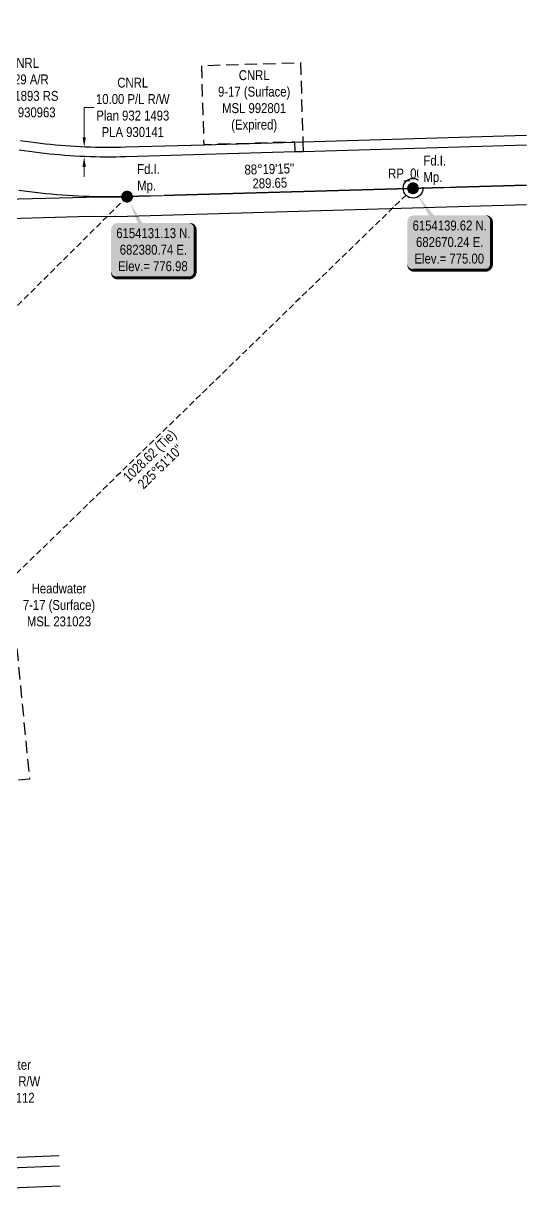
# Model space of a CAD drawing. Extents: x 679917 to 683865, y 6152986 to 6156234.
# Drawn here: x 682276 to 682785, y 6153121 to 6154306 of the extents above; entities that cross this region are included whole.
import ezdxf
from ezdxf.enums import TextEntityAlignment as Align

# ---------------------------------------------------------------- set-up
doc = ezdxf.new("R2010")
doc.units = 0
doc.header["$LTSCALE"] = 5
doc.header["$PDSIZE"] = 0.5
for name, pattern in [('foc-ACCESSROAD', [3.75, 2.5, -1.25]), ('foc-TIELINE', [1.875, 1.25, -0.625]), ('foc-UNSURVEYED', [12.5, 10, -2.5])]:
    doc.linetypes.add(name, pattern=pattern)
doc.layers.get('Defpoints').update_dxf_attribs({"color": 9})
for name, color, linetype in [('35', 37, 'Continuous'), ('C-AR', 13, 'foc-ACCESSROAD'), ('C-RW', 13, 'Continuous'), ('C-WS', 13, 'foc-ACCESSROAD'), ('DETAIL-T', 7, 'Continuous'), ('F-RW', 190, 'Continuous'), ('F-WS', 190, 'foc-ACCESSROAD'), ('L-BD', 7, 'Continuous'), ('L-MON', 1, 'Continuous'), ('L-TIE', 7, 'foc-TIELINE'), ('L-USEC', 7, 'foc-UNSURVEYED')]:
    doc.layers.add(name, color=color, linetype=linetype)
for name, color, linetype, lineweight in [('C-AR-T', 13, 'Continuous', 9), ('C-RW-T', 13, 'Continuous', 9), ('C-WS-T', 13, 'Continuous', 9), ('F-RW-T', 190, 'Continuous', 9)]:
    doc.layers.add(name, color=color, linetype=linetype, lineweight=lineweight)
doc.styles.add('80', font='ARIALN.TTF', dxfattribs={"height": 10})
doc.styles.add('80CG', font='ARIALN.TTF', dxfattribs={"height": 10})
doc.styles.add('80L', font='ARIALN.TTF', dxfattribs={"height": 10})
doc.dimstyles.new('Compass 5 000', dxfattribs={"dimscale": 5, "dimtxt": 9, "dimasz": 2, "dimexe": 0.2, "dimexo": 0.0625, "dimgap": 0.5, "dimtad": 0, "dimtih": 1, "dimtoh": 1, "dimzin": 0, "dimdsep": 46, "dimtxsty": '80CG', "dimcen": 0.1, "dimse1": 1, "dimse2": 1, "dimclrd": 256, "dimclrt": 256, "dimaunit": 1, "dimadec": 4, "dimazin": 0, "dimtfac": 0.06, "dimtofl": 0, "dimtmove": 0, "dimatfit": 1, "dimfxl": 0.2, "dimtolj": 1, "dimtzin": 0, "dimlwd": -1, "dimarcsym": 0})

# ---------------------------------------------------------------- blocks, each defined once
blk = doc.blocks.new('*D370')
at = {"layer": 'Defpoints', "color": 0, "transparency": 16777216}
for p in [(682170.8, 6153237.5), (682190.7, 6153239.5), (682191.2, 6153234)]:
    blk.add_point(p, dxfattribs=at)
at = {"layer": 'F-RW-T', "transparency": 16777216}
for p, q in [((682201.2, 6153234.9), (682216, 6153236.4)), ((682161.4, 6153231.1), (682151.4, 6153230.1))]:
    blk.add_line(p, q, dxfattribs=at)
for points in [[(682201, 6153236.6), (682201.3, 6153233.3), (682191.2, 6153234)], [(682161.2, 6153232.7), (682161.5, 6153229.4), (682171.3, 6153232)]]:
    blk.add_solid(points, dxfattribs=at)
at = {"layer": 'F-RW-T', "transparency": 16777216, "insert": (682255.6, 6153236.4), "char_height": 10, "attachment_point": 5, "style": '80CG'}
blk.add_mtext('\\A1;Headwater\\P20.00 P/L R/W\\PPLA 240112', dxfattribs=at)
blk = doc.blocks.new('*U376')
h = blk.add_hatch(color=254)
edge = h.paths.add_edge_path()
edge.add_line((-36.5, -28.5), (36.5, -28.5))
edge.add_arc((36.5, -22.5), 6, 270, 360)
edge.add_line((42.5, -22.5), (42.5, 21))
edge.add_arc((36.5, 21), 6, 0, 90)
edge.add_line((36.5, 27), (-36.5, 27))
edge.add_arc((-36.5, 21), 6, 90, 180)
edge.add_line((-42.5, 21), (-42.5, -22.5))
edge.add_arc((-36.5, -22.5), 6, 180, 270)
at = {"color": 1, "flags": 128}
blk.add_lwpolyline([(-23.5, 47.8, 0, 10, 0), (0, 0, 5, 5, 0)], format="xyseb", dxfattribs=at)
blk.add_lwpolyline([(-36.5, -28.5, 3, 3, 0), (36.5, -28.5, 3, 3, 0.414214), (42.5, -22.5, 3, 3, 0), (42.5, 21, 3, 0, 0.414214), (36.5, 27, 0, 0, 0), (-36.5, 27, 0, 0, 0.414214), (-42.5, 21, 0, 0, 0), (-42.5, -22.5, 0, 3, 0.414214)], format="xyseb", close=True, dxfattribs=at)
at = {"color": 1, "style": '80'}
blk.add_attdef('ENTER_TEXT_001', (-36, -5), '', height=10, dxfattribs=at)
blk = doc.blocks.new('fdia')
at = {"color": 255, "const_width": 1}
blk.add_lwpolyline([(-0.5, 0, 1), (0.5, 0, 1)], format="xyb", close=True, dxfattribs=at)
blk = doc.blocks.new('Fdiaa')
blk.add_blockref('fdia', (0, 0))
blk = doc.blocks.new('fdib')
at = {"color": 1, "const_width": 1.6}
blk.add_lwpolyline([(-0.4, 0, 1), (0.4, 0, 1)], format="xyb", close=True, dxfattribs=at)
at = {"color": 1}
blk.add_circle((0, 0), 0.8, dxfattribs=at)
blk = doc.blocks.new('Fdibb')
blk.add_blockref('fdib', (0, 0))
blk = doc.blocks.new('fdicc')
for name in ['Fdibb', 'Fdiaa']:
    blk.add_blockref(name, (0, 0))
blk = doc.blocks.new('FDI')
blk.add_blockref('fdicc', (0, 0))
blk = doc.blocks.new('*U422')
h = blk.add_hatch(color=254)
edge = h.paths.add_edge_path()
edge.add_line((-36.5, -28.5), (36.5, -28.5))
edge.add_arc((36.5, -22.5), 6, 270, 360)
edge.add_line((42.5, -22.5), (42.5, 21))
edge.add_arc((36.5, 21), 6, 0, 90)
edge.add_line((36.5, 27), (-36.5, 27))
edge.add_arc((-36.5, 21), 6, 90, 180)
edge.add_line((-42.5, 21), (-42.5, -22.5))
edge.add_arc((-36.5, -22.5), 6, 180, 270)
at = {"color": 1, "flags": 128}
blk.add_lwpolyline([(-32.8, 48.3, 0, 10, 0), (0, 0, 5, 5, 0)], format="xyseb", dxfattribs=at)
blk.add_lwpolyline([(-36.5, -28.5, 3, 3, 0), (36.5, -28.5, 3, 3, 0.414214), (42.5, -22.5, 3, 3, 0), (42.5, 21, 3, 0, 0.414214), (36.5, 27, 0, 0, 0), (-36.5, 27, 0, 0, 0.414214), (-42.5, 21, 0, 0, 0), (-42.5, -22.5, 0, 3, 0.414214)], format="xyseb", close=True, dxfattribs=at)
at = {"color": 1, "style": '80'}
blk.add_attdef('ENTER_TEXT_001', (-36, -5), '', height=10, dxfattribs=at)
blk = doc.blocks.new('*D471')
at = {"layer": 'Defpoints', "color": 0, "transparency": 16777216}
for p in [(682436.7, 6154132.8), (682138.5, 6154104.1), (682437.3, 6154112.7)]:
    blk.add_point(p, dxfattribs=at)
at = {"layer": 'F-RW-T', "transparency": 16777216}
for p, q in [((682137.6, 6154134.1), (682137.3, 6154144.1)), ((682138.8, 6154094.1), (682139.4, 6154071.8)), ((682139.4, 6154071.8), (682149.4, 6154071.8))]:
    blk.add_line(p, q, dxfattribs=at)
for points in [[(682139.3, 6154134.1), (682136, 6154134), (682137.9, 6154124.1)], [(682140.5, 6154094.1), (682137.1, 6154094), (682138.5, 6154104.1)]]:
    blk.add_solid(points, dxfattribs=at)
at = {"layer": 'F-RW-T', "transparency": 16777216, "insert": (682189, 6154071.8), "char_height": 10, "attachment_point": 5, "style": '80CG'}
blk.add_mtext('\\A1;Headwater\\P20.00 P/L R/W\\PPLA 231152', dxfattribs=at)
blk = doc.blocks.new('*D472')
at = {"layer": 'C-AR-T', "transparency": 16777216}
for p, q in [((682221, 6154208.8), (682228.8, 6154241.3)), ((682228.8, 6154241.3), (682238.8, 6154241.3)), ((682204.6, 6154140.4), (682202.2, 6154130.7))]:
    blk.add_line(p, q, dxfattribs=at)
for points in [[(682219.4, 6154209.2), (682222.6, 6154208.4), (682218.6, 6154199)], [(682202.9, 6154140.8), (682206.2, 6154140), (682206.9, 6154150.2)]]:
    blk.add_solid(points, dxfattribs=at)
at = {"layer": 'Defpoints', "color": 0, "transparency": 16777216}
for p in [(682218.6, 6154199), (682227.9, 6154196.8), (682216.1, 6154147.9)]:
    blk.add_point(p, dxfattribs=at)
at = {"layer": 'C-AR-T', "transparency": 16777216, "insert": (682275.9, 6154241.3), "char_height": 10, "attachment_point": 5, "style": '80CG'}
blk.add_mtext('\\A1;CNRL\\P50.29 A/R\\PPlan 1893 RS\\PLOC 930963', dxfattribs=at)
blk = doc.blocks.new('*D473')
at = {"layer": 'C-RW-T', "transparency": 16777216}
for p, q in [((682337.4, 6154191.2), (682337.4, 6154221.4)), ((682337.4, 6154221.4), (682347.4, 6154221.4)), ((682337.3, 6154161.2), (682337.3, 6154151.2))]:
    blk.add_line(p, q, dxfattribs=at)
for points in [[(682335.7, 6154191.2), (682339, 6154191.2), (682337.3, 6154181.2)], [(682335.6, 6154161.2), (682339, 6154161.2), (682337.3, 6154171.2)]]:
    blk.add_solid(points, dxfattribs=at)
at = {"layer": 'Defpoints', "color": 0, "transparency": 16777216}
for p in [(682337.3, 6154181.2), (682366, 6154181.2), (682366, 6154171.2)]:
    blk.add_point(p, dxfattribs=at)
at = {"layer": 'C-RW-T', "transparency": 16777216, "insert": (682386.5, 6154221.4), "char_height": 10, "attachment_point": 5, "style": '80CG'}
blk.add_mtext('\\A1;CNRL\\P10.00 P/L R/W\\PPlan 932 1493\\PPLA 930141', dxfattribs=at)

msp = doc.modelspace()

# ---------------------------------------------------------------- linework, layer by layer
at = {"layer": '35', "color": 3}
msp.add_circle((682670.239, 6154139.619), 9.999, dxfattribs=at)
at = {"layer": 'C-AR', "linetype": 'Continuous', "flags": 128}
for points in [[(682272.963, 6154188.029), (682277.987, 6154187.274), (682283.016, 6154186.563), (682288.052, 6154185.896), (682293.093, 6154185.272), (682298.139, 6154184.692), (682303.19, 6154184.156), (682308.246, 6154183.664), (682313.306, 6154183.216), (682318.369, 6154182.812), (682323.435, 6154182.452), (682328.505, 6154182.136), (682333.578, 6154181.863), (682338.652, 6154181.634), (682343.728, 6154181.451), (682348.806, 6154181.31), (682353.884, 6154181.214), (682358.964, 6154181.162), (682364.043, 6154181.154), (682369.122, 6154181.191), (682374.202, 6154181.271), (682379.279, 6154181.395), (682458.647, 6154183.701), (682550.679, 6154186.375), (682558.682, 6154186.608), (682784.953, 6154193.185)], [(682785.108, 6154142.88), (682380.741, 6154131.129), (682375.205, 6154130.994), (682372.235, 6154130.946), (682369.758, 6154130.903), (682364.266, 6154130.842), (682358.774, 6154130.817), (682353.284, 6154130.811), (682347.788, 6154131.034), (682342.297, 6154131.184), (682336.808, 6154131.381), (682331.32, 6154131.626), (682325.835, 6154131.919), (682320.353, 6154132.259), (682314.874, 6154132.646), (682309.398, 6154133.081), (682303.927, 6154133.563), (682298.459, 6154134.093), (682292.997, 6154134.669), (682287.54, 6154135.292), (682282.088, 6154135.963), (682276.642, 6154136.681), (682271.203, 6154137.446)]]:
    msp.add_lwpolyline(points, dxfattribs=at)
at = {"layer": 'C-RW', "flags": 128}
for points in [[(682272.963, 6154188.029), (682277.987, 6154187.274), (682283.016, 6154186.563), (682288.052, 6154185.896), (682293.093, 6154185.272), (682298.139, 6154184.692), (682303.19, 6154184.156), (682308.246, 6154183.664), (682313.306, 6154183.216), (682318.369, 6154182.812), (682323.435, 6154182.452), (682328.505, 6154182.136), (682333.578, 6154181.863), (682338.652, 6154181.634), (682343.728, 6154181.451), (682348.806, 6154181.31), (682353.884, 6154181.214), (682358.964, 6154181.162), (682364.043, 6154181.154), (682369.122, 6154181.191), (682374.202, 6154181.271), (682379.279, 6154181.395), (682458.647, 6154183.701), (682550.679, 6154186.375), (682558.682, 6154186.608), (682784.953, 6154193.185)], [(682784.984, 6154183.182), (682558.972, 6154176.614), (682550.97, 6154176.381), (682379.571, 6154171.4), (682374.404, 6154171.273), (682369.235, 6154171.192), (682364.066, 6154171.155), (682358.897, 6154171.164), (682353.728, 6154171.216), (682348.56, 6154171.314), (682343.394, 6154171.457), (682338.227, 6154171.644), (682333.064, 6154171.877), (682327.902, 6154172.154), (682322.743, 6154172.477), (682317.587, 6154172.843), (682312.434, 6154173.255), (682307.286, 6154173.712), (682302.142, 6154174.213), (682297.001, 6154174.758), (682291.866, 6154175.348), (682286.736, 6154175.984), (682281.612, 6154176.663), (682276.494, 6154177.387), (682271.382, 6154178.156)]]:
    msp.add_lwpolyline(points, dxfattribs=at)
at = {"layer": 'C-WS', "flags": 128}
msp.add_lwpolyline([(682558.682, 6154186.608), (682558.972, 6154176.614), (682550.97, 6154176.381), (682550.679, 6154186.375), (682458.647, 6154183.701), (682456.321, 6154263.73), (682556.356, 6154266.637), (682558.682, 6154186.608)], close=True, dxfattribs=at)
at = {"layer": 'F-RW', "flags": 128}
for points in [[(682052.037, 6154122.746), (682070.081, 6154123.267), (682085.11, 6154123.701), (682215.724, 6154127.475), (682353.284, 6154130.811), (682358.774, 6154130.817), (682364.266, 6154130.842), (682369.758, 6154130.903), (682372.235, 6154130.946), (682375.205, 6154130.994), (682380.741, 6154131.129), (682785.108, 6154142.88)], [(682785.171, 6154122.858), (682381.318, 6154111.122), (682368.489, 6154110.878), (682342.829, 6154111.142), (682087.037, 6154103.751), (682072.008, 6154103.316), (682052.705, 6154102.759)]]:
    msp.add_lwpolyline(points, dxfattribs=at)
at = {"layer": 'F-WS', "flags": 128}
msp.add_lwpolyline([(682142.542, 6153528.444), (682119.837, 6153762.32), (682244.612, 6153774.436), (682260.646, 6153761.428), (682281.95, 6153541.983), (682142.542, 6153528.444)], close=True, dxfattribs=at)
at = {"layer": 'L-TIE'}
for p, q in [((682670.239, 6154139.619), (681932.229, 6153423.262)), ((682380.741, 6154131.129), (681917.309, 6153670.975))]:
    msp.add_line(p, q, dxfattribs=at)
at = {"layer": 'L-USEC', "flags": 128}
for points in [[(682311.976, 6153161.061), (682074.537, 6153151.073)], [(682074.944, 6153141.024), (682312.695, 6153151.026)], [(682075.789, 6153120.927), (682314.134, 6153130.954)]]:
    msp.add_lwpolyline(points, dxfattribs=at)

# ---------------------------------------------------------------- block references
at = {"layer": 'DETAIL-T'}
ref = msp.add_blockref('*U422', (682707.062, 6154085.153), dxfattribs=dict(at, xscale=0.9998871999999969, yscale=0.9998871999999969, zscale=0.9998871999999969))
ref.add_attrib('ENTER_TEXT_001', '6154139.62 N.', (682669.771, 6154096.924), dxfattribs={"layer": '0', "color": 1, "height": 9.99887, "style": '80'})
ref.add_attrib('ENTER_TEXT_002', '682670.24 E.', (682673.27, 6154080.219), dxfattribs={"layer": '0', "color": 1, "height": 9.99887, "style": '80'})
ref.add_attrib('ENTER_TEXT_003', 'Elev.= 775.00', (682671.701, 6154063.513), dxfattribs={"layer": '0', "color": 1, "height": 9.99887, "style": '80'})
ref = msp.add_blockref('*U376', (682407.094, 6154077.435), dxfattribs=dict(at, xscale=0.9998871999999969, yscale=0.9998871999999969, zscale=0.9998871999999969))
ref.add_attrib('ENTER_TEXT_001', '6154131.13 N.', (682369.803, 6154089.206), dxfattribs={"layer": '0', "color": 1, "height": 9.99887, "style": '80'})
ref.add_attrib('ENTER_TEXT_002', '682380.74 E.', (682373.301, 6154072.5), dxfattribs={"layer": '0', "color": 1, "height": 9.99887, "style": '80'})
ref.add_attrib('ENTER_TEXT_003', 'Elev.= 776.98', (682371.709, 6154055.794), dxfattribs={"layer": '0', "color": 1, "height": 9.99887, "style": '80'})
at = {"layer": 'L-MON', "xscale": 4.999999999999987, "yscale": 4.999999999999987, "zscale": 4.999999999999987}
for p in [(682380.741, 6154131.129), (682670.239, 6154139.619)]:
    msp.add_blockref('FDI', p, dxfattribs=at)

# ---------------------------------------------------------------- texts
at = {"layer": '35', "color": 3, "style": '80'}
msp.add_attdef('RP_001', (682645.047, 6154149.568), 'RP', height=9.9989, dxfattribs=at)
at = {"layer": 'C-WS-T', "insert": (682509.405, 6154227.484), "char_height": 9.99889, "attachment_point": 5, "style": '80CG'}
msp.add_mtext('\\A1;CNRL\\P9-17 (Surface)\\PMSL 992801\\P(Expired)', dxfattribs=at)
at = {"layer": 'F-RW-T', "insert": (682311.813, 6153718.163), "char_height": 9.99889, "attachment_point": 5, "style": '80CG'}
msp.add_mtext('\\A1;Headwater\\P7-17 (Surface)\\PMSL 231023', dxfattribs=at)
at = {"layer": 'L-BD', "style": '80L'}
for s, height, rotation, p in [("88°19'15''", 9.9989, 1.6798, (682524.794, 6154159.111)), ('289.65', 9.9989, 1.6798, (682525.212, 6154144.869)), ('1028.62 (Tie)', 9.99889, 44.147, (682404.359, 6153868.302)), ("225°51'10''", 9.99889, 44.147, (682414.283, 6153858.078))]:
    msp.add_text(s, height=height, rotation=rotation, dxfattribs=at).set_placement(p, align=Align.MIDDLE)

# ---------------------------------------------------------------- dimensions: what is measured, and where the dimension line sits
at = {"layer": 'C-AR-T'}
dim = msp.add_linear_dim(base=(682218.649, 6154199.046), p1=(682216.14, 6154147.934), p2=(682227.893, 6154196.824), angle=76.482101, text='CNRL\\P50.29 A/R\\PPlan 1893 RS\\PLOC 930963', dimstyle='Compass 5 000', dxfattribs=at)
dim.commit()
dim.dimension.update_dxf_attribs({"geometry": '*D472', "text_midpoint": (682275.912, 6154241.286), "dimtype": 161})
at = {"layer": 'C-RW-T'}
dim = msp.add_linear_dim(base=(682337.344, 6154181.197), p1=(682366.009, 6154171.169), p2=(682366.025, 6154181.151), angle=89.909639, text='CNRL\\P10.00 P/L R/W\\PPlan 932 1493\\PPLA 930141', dimstyle='Compass 5 000', dxfattribs=at)
dim.commit()
dim.dimension.update_dxf_attribs({"geometry": '*D473', "text_midpoint": (682386.493, 6154221.367), "dimtype": 161})
at = {"layer": 'F-RW-T'}
for base, p1, p2, angle, text, picture, middle in [((682138.495, 6154104.066), (682436.725, 6154132.756), (682437.306, 6154112.749), 271.664542, 'Headwater\\P20.00 P/L R/W\\PPLA 231152', '*D471', (682188.973, 6154071.758)), ((682191.223, 6153233.96), (682170.785, 6153237.528), (682190.689, 6153239.46), 5.54508, 'Headwater\\P20.00 P/L R/W\\PPLA 240112', '*D370', (682255.562, 6153236.368))]:
    dim = msp.add_linear_dim(base=base, p1=p1, p2=p2, angle=angle, text=text, dimstyle='Compass 5 000', dxfattribs=at)
    dim.commit()
    dim.dimension.update_dxf_attribs({"geometry": picture, "text_midpoint": middle, "dimtype": 161})

# ---------------------------------------------------------------- next in the draw order: texts
at = {"layer": 'L-MON', "char_height": 9.9989, "attachment_point": 1, "style": '80L', "bg_fill": 2}
for insert in [(682680.746, 6154172.632), (682390.964, 6154164.059)]:
    msp.add_mtext_dynamic_manual_height_columns('Fd.I.\\PMp.', width=22.04158, gutter_width=49.994, heights=[0], dxfattribs=dict(at, insert=insert))

doc.saveas('drawing.dxf')
